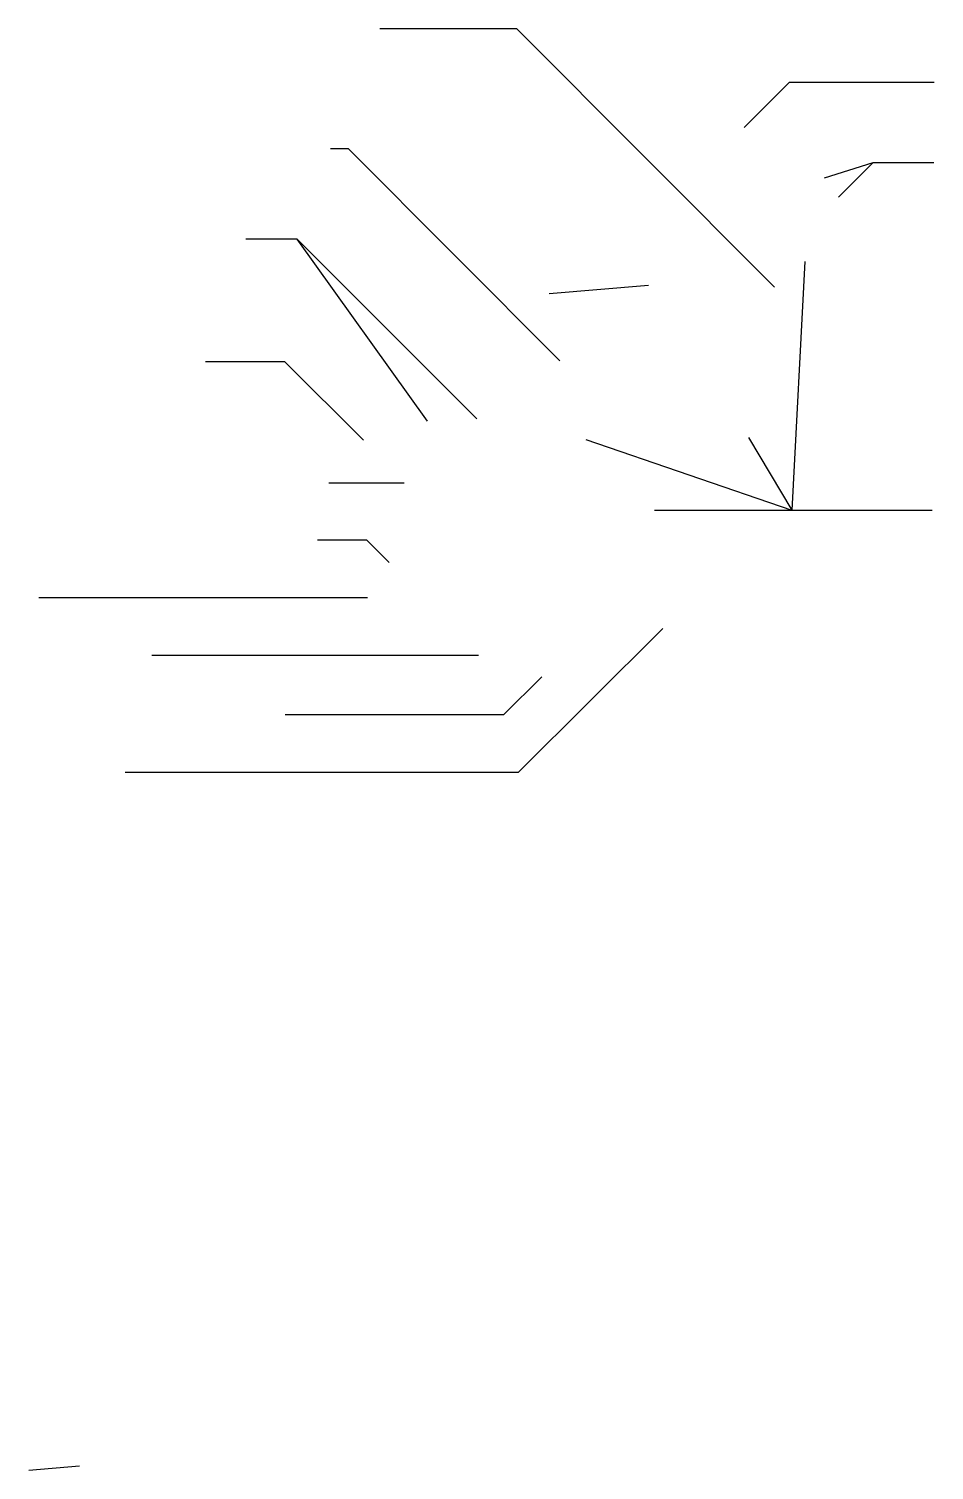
# Paper-space layout 'Layout1' of a CAD drawing. Extents: x 3.8 to 13.2, y 5.2 to 20.2.
import ezdxf

# ---------------------------------------------------------------- set-up
doc = ezdxf.new("R2010")
doc.units = 0
doc.header["$LTSCALE"] = 0.4
doc.layers.add('DIM-TXT', color=7, linetype='CONTINUOUS')

psp = doc.layouts.get("Layout1")

# ---------------------------------------------------------------- linework, layer by layer
at = {"layer": 'DIM-TXT', "color": 0, "linetype": 'CONTINUOUS'}
for p, q in [((12.193, 18.462), (12.554, 18.822)), ((7.928, 16.135), (6.578, 18.024)), ((11.846, 17.795), (11.711, 15.213)), ((9.192, 17.461), (10.222, 17.547)), ((9.574, 15.945), (11.711, 15.213)), ((11.262, 15.968), (11.711, 15.213)), ((7.688, 15.491), (6.904, 15.491)), ((10.285, 15.213), (13.166, 15.213)), ((7.307, 14.302), (3.895, 14.302)), ((8.458, 13.702), (5.07, 13.702)), ((3.792, 5.246), (4.319, 5.292))]:
    psp.add_line(p, q, dxfattribs=at)
at = {"layer": 'DIM-TXT', "color": 0, "linetype": 'CONTINUOUS', "flags": 128}
for points in [[(11.53, 17.528), (8.857, 20.209), (7.436, 20.209)], [(9.302, 16.763), (7.11, 18.962), (6.923, 18.962)], [(8.443, 16.159), (6.578, 18.024), (6.045, 18.024)], [(7.265, 15.94), (6.45, 16.751), (5.626, 16.751)], [(7.533, 14.67), (7.301, 14.9), (6.789, 14.9)]]:
    psp.add_lwpolyline(points, dxfattribs=at)
at = {"layer": 'DIM-TXT', "color": 0, "linetype": 'CONTINUOUS', "extrusion": (0, 0, -1), "flags": 128}
for points in [[(-11.216, 19.184), (-11.685, 19.656), (-13.188, 19.656)], [(-12.05, 18.661), (-12.554, 18.822), (-13.184, 18.822)], [(-10.372, 13.984), (-8.872, 12.489), (-4.791, 12.489)], [(-9.117, 13.483), (-8.719, 13.089), (-6.452, 13.089)]]:
    psp.add_lwpolyline(points, dxfattribs=at)

doc.saveas('drawing.dxf')
